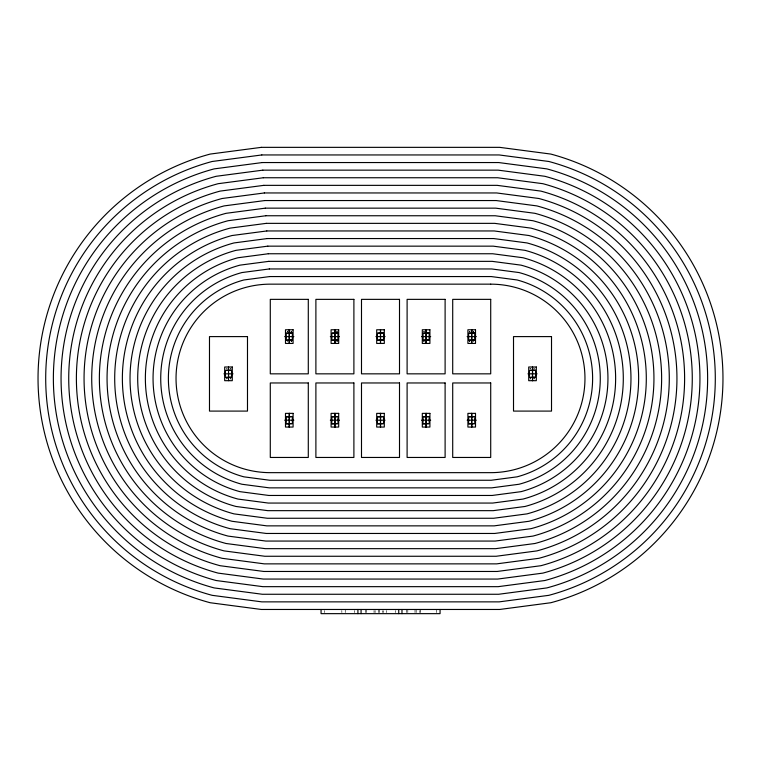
<?xml version="1.0" encoding="UTF-8"?>
<svg xmlns="http://www.w3.org/2000/svg" width="761" height="761" viewBox="0 0 761 761"><rect width="100%" height="100%" fill="white"/><g stroke="black" fill="none" stroke-linecap="round" stroke-linejoin="round"><path stroke-width="0.57" stroke-dasharray="3.81 2.85" d="M436.548 609.466L436.548 612.605M420.491 609.466L420.491 612.605M419.806 610.512L419.806 612.605M416.191 609.466L416.191 612.605M415.002 609.466L415.002 612.605M407.801 609.466L407.801 612.605M406.422 609.466L406.422 612.605M395.282 610.512L395.282 612.605M386.474 610.512L386.474 612.605M383.011 610.512L383.011 612.605L382.964 609.466M379.653 609.466L379.653 612.605M378.636 609.466L378.636 612.605M375.116 610.512L375.116 612.605M374.022 610.512L374.022 612.605M366.64 609.466L366.64 612.605M365.442 609.466L365.442 612.605M354.455 610.512L354.455 612.605M345.256 609.466L345.256 612.605M341.794 610.512L341.87 612.605M324.576 610.512L324.576 612.605M469.099 341.775A4.566 1.922 0 0 1 470.079 341.556M472.809 341.489A4.566 1.922 0 0 1 473.837 341.66M473.837 331.549A4.566 1.922 0 0 1 472.809 331.71M470.079 331.644A4.566 1.922 0 0 1 469.099 331.425M473.827 331.663A4.766 2.007 0 0 1 472.8 331.815M470.089 331.748A4.766 2.007 0 0 1 469.109 331.549M469.109 341.66A4.766 2.007 0 0 1 469.585 341.546M336.524 341.556A4.566 1.922 0 0 1 337.504 341.775M337.504 331.425A4.566 1.922 0 0 1 336.524 331.644M337.494 331.549A4.766 2.007 0 0 1 336.514 331.748M337.018 341.546A4.766 2.007 0 0 1 337.494 341.66M287.163 341.66A4.566 1.922 0 0 1 288.191 341.489M290.921 341.556A4.566 1.922 0 0 1 291.901 341.775M291.901 331.425A4.566 1.922 0 0 1 290.921 331.644M288.191 331.71A4.566 1.922 0 0 1 287.163 331.549M291.891 331.549A4.766 2.007 0 0 1 290.911 331.748M288.2 331.815A4.766 2.007 0 0 1 287.173 331.663M291.415 341.546A4.766 2.007 0 0 1 291.891 341.66M424.476 331.644A4.566 1.922 0 0 1 423.497 331.425M424.486 331.748A4.766 2.007 0 0 1 423.506 331.549M423.497 341.775A4.566 1.922 0 0 1 424.476 341.556M423.506 341.66A4.766 2.007 0 0 1 423.982 341.546M529.903 379.026A4.566 1.922 0 0 1 530.883 378.807M533.613 378.731A4.566 1.922 0 0 1 534.641 378.902M533.613 368.952A4.566 1.922 0 0 0 534.641 368.79A4.766 2.007 0 0 1 533.604 369.056M530.883 368.885A4.566 1.922 0 0 1 529.903 368.666M530.893 368.99A4.766 2.007 0 0 1 529.913 368.79M529.913 378.902A4.766 2.007 0 0 1 530.893 378.693M533.604 378.636A4.766 2.007 0 0 1 534.631 378.788M226.359 378.902A4.566 1.922 0 0 1 227.387 378.731M230.117 378.807A4.566 1.922 0 0 1 231.097 379.026M231.097 368.666A4.566 1.922 0 0 1 230.117 368.885M227.387 368.952A4.566 1.922 0 0 1 226.359 368.79A4.766 2.007 0 0 0 227.396 369.056M231.087 368.79A4.766 2.007 0 0 1 230.107 368.99M226.369 378.788A4.766 2.007 0 0 1 227.396 378.636M230.107 378.693A4.766 2.007 0 0 1 231.087 378.902"/><path stroke-width="1.14" d="M284.728 336.6L293.851 336.6M330.331 336.6L339.454 336.6M375.944 336.6L385.056 336.6M421.546 336.6L430.669 336.6M467.149 336.6L476.272 336.6M223.924 373.841L233.047 373.841M527.953 373.841L537.076 373.841M284.728 420.205L293.851 420.205M330.331 420.205L339.454 420.205M375.944 420.205L385.056 420.205M421.546 420.205L430.669 420.205M467.149 420.205L476.272 420.205M535.554 371.587L535.554 376.105M532.576 367.002L532.576 380.69M532.453 367.002L532.453 380.69M529.475 371.587L529.475 376.105M474.75 334.345L474.75 338.864M474.75 417.951L474.75 422.469M471.772 329.76L471.772 343.439M471.772 413.366L471.772 427.054M471.649 329.76L471.649 343.439M471.649 413.366L471.649 427.054M468.671 334.345L468.671 338.864M468.671 417.951L468.671 422.469M440.067 609.466L440.067 613.651L321.056 613.651L321.056 609.466M429.147 334.345L429.147 338.864M429.147 417.951L429.147 422.469M426.17 329.76L426.17 343.439M426.17 413.366L426.17 427.054M426.036 329.76L426.036 343.439M426.036 413.366L426.036 427.054M423.059 334.345L423.059 338.864M423.059 417.951L423.059 422.469M401.979 609.466L401.979 613.651M398.745 609.466L398.745 613.651M383.544 334.345L383.544 338.864M383.544 417.951L383.544 422.469M380.567 329.76L380.567 343.439M380.567 413.366L380.567 427.054M380.433 329.76L380.433 343.439M380.433 413.366L380.433 427.054M377.456 334.345L377.456 338.864M377.456 417.951L377.456 422.469M361.066 609.466L361.066 613.651M357.917 609.466L357.917 613.651M337.941 334.345L337.941 338.864M337.941 417.951L337.941 422.469M334.964 329.76L334.964 343.439M334.964 413.366L334.964 427.054M334.83 329.76L334.83 343.439M334.83 413.366L334.83 427.054M331.853 334.345L331.853 338.864M331.853 417.951L331.853 422.469M292.329 334.345L292.329 338.864M292.329 417.951L292.329 422.469M289.351 329.76L289.351 343.439M289.351 413.366L289.351 427.054M289.228 329.76L289.228 343.439M289.228 413.366L289.228 427.054M286.25 334.345L286.25 338.864M286.25 417.951L286.25 422.469M231.525 371.587L231.525 376.105M228.547 367.002L228.547 380.69M225.446 371.587L225.446 376.105M261.327 147.349L210.179 154.074A232.238 232.238 0 0 0 210.179 602.731L261.327 609.466L499.673 609.466L550.821 602.731A232.238 232.238 0 0 0 550.821 154.074L499.673 147.349L261.327 147.349M261.822 154.949L212.167 161.484A224.571 224.571 0 0 0 212.167 595.33L261.822 601.865L499.178 601.865L548.833 595.33A224.571 224.571 0 0 0 548.833 161.484L499.178 154.949L261.822 154.949M262.317 162.55L214.155 168.885A216.904 216.904 0 0 0 214.155 587.92L262.317 594.265L498.683 594.265L546.845 587.92A216.904 216.904 0 0 0 546.845 168.885L498.683 162.55L262.317 162.55M262.821 170.15L216.134 176.295A209.246 209.246 0 0 0 216.134 580.519L262.821 586.664L498.179 586.664L544.866 580.519A209.246 209.246 0 0 0 544.866 176.295L498.179 170.15L262.821 170.15M263.316 177.751L218.122 183.696A201.579 201.579 0 0 0 218.122 573.109L263.316 579.064L497.684 579.064L542.878 573.109A201.579 201.579 0 0 0 542.878 183.696L497.684 177.751L263.316 177.751M263.81 185.351L220.1 191.106A193.912 193.912 0 0 0 220.1 565.708L263.81 571.463L497.19 571.463L540.9 565.708A193.912 193.912 0 0 0 540.9 191.106L497.19 185.351L263.81 185.351M264.314 192.952L222.088 198.507A186.245 186.245 0 0 0 222.088 558.298L264.314 563.863L496.686 563.863L538.912 558.298A186.245 186.245 0 0 0 538.912 198.507L496.686 192.952L264.314 192.952M264.809 200.552L224.067 205.917A178.578 178.578 0 0 0 224.067 550.897L264.809 556.262L496.191 556.262L536.933 550.897A178.578 178.578 0 0 0 536.933 205.917L496.191 200.552L264.809 200.552M265.313 208.153L226.055 213.318A170.911 170.911 0 0 0 226.055 543.497L265.313 548.662L495.687 548.662L534.945 543.497A170.911 170.911 0 0 0 534.945 213.318L495.687 208.153L265.313 208.153M265.808 215.753L228.043 220.728A163.244 163.244 0 0 0 228.043 536.086L265.808 541.061L495.192 541.061L532.957 536.086A163.244 163.244 0 0 0 532.957 220.728L495.192 215.753L265.808 215.753M266.302 223.354L230.022 228.129A155.577 155.577 0 0 0 230.022 528.686L266.302 533.461L494.698 533.461L530.978 528.686A155.577 155.577 0 0 0 530.978 228.129L494.698 223.354L266.302 223.354M266.807 230.954L232.01 235.53A147.91 147.91 0 0 0 232.01 521.275L266.807 525.861L494.193 525.861L528.99 521.275A147.91 147.91 0 0 0 528.99 235.53L494.193 230.954L266.807 230.954M267.301 238.554L233.988 242.94A140.243 140.243 0 0 0 233.988 513.875L267.301 518.26L493.699 518.26L527.012 513.875A140.243 140.243 0 0 0 527.012 242.94L493.699 238.554L267.301 238.554M267.796 246.155L235.977 250.34A132.576 132.576 0 0 0 235.977 506.465L267.796 510.66L493.204 510.66L525.023 506.465A132.576 132.576 0 0 0 525.023 250.34L493.204 246.155L267.796 246.155M268.3 253.755L237.965 257.751A124.909 124.909 0 0 0 237.965 499.064L268.3 503.059L492.7 503.059L523.035 499.064A124.909 124.909 0 0 0 523.035 257.751L492.7 253.755L268.3 253.755M268.795 261.356L239.943 265.151A117.251 117.251 0 0 0 239.943 491.654L268.795 495.459L492.205 495.459L521.057 491.654A117.251 117.251 0 0 0 521.057 265.151L492.205 261.356L268.795 261.356M269.299 268.956L241.931 272.562A109.584 109.584 0 0 0 241.931 484.253L269.299 487.858L491.701 487.858L519.069 484.253A109.584 109.584 0 0 0 519.069 272.562L491.701 268.956L269.299 268.956M269.794 276.557L243.91 279.962A101.917 101.917 0 0 0 243.91 476.843L269.794 480.258L491.206 480.258L517.09 476.843A101.917 101.917 0 0 0 517.09 279.962L491.206 276.557L269.794 276.557M490.712 284.157L270.288 284.157A94.25 94.25 0 0 0 176.038 378.407A94.25 94.25 0 0 0 270.288 472.657L490.712 472.657A94.25 94.25 0 0 0 584.962 378.407A94.25 94.25 0 0 0 490.712 284.157M308.291 299.358L270.288 299.358L270.288 373.841L308.291 373.841L308.291 299.358M353.894 299.358L315.891 299.358L315.891 373.841L353.894 373.841L353.894 299.358M399.506 299.358L361.494 299.358L361.494 373.841L399.506 373.841L399.506 299.358M445.109 299.358L407.106 299.358L407.106 373.841L445.109 373.841L445.109 299.358M490.712 299.358L452.709 299.358L452.709 373.841L490.712 373.841L490.712 299.358M293.09 329.76L285.489 329.76L285.489 343.439L293.09 343.439L293.09 329.76M338.693 329.76L331.092 329.76L331.092 343.439L338.693 343.439L338.693 329.76M384.305 329.76L376.695 329.76L376.695 343.439L384.305 343.439L384.305 329.76M429.908 329.76L422.307 329.76L422.307 343.439L429.908 343.439L429.908 329.76M475.511 329.76L467.91 329.76L467.91 343.439L475.511 343.439L475.511 329.76M292.205 333.061L286.374 333.185L292.205 333.014M337.808 333.061L331.986 333.185L337.808 333.014M383.411 333.052L377.589 333.185L383.411 333.014M429.014 333.061L423.192 333.185L429.014 333.014M474.626 333.061L468.795 333.185L474.626 333.014M247.487 336.6L209.484 336.6L209.484 411.092L247.487 411.092L247.487 336.6M551.516 336.6L513.513 336.6L513.513 411.092L551.516 411.092L551.516 336.6M292.205 340.024L286.374 340.196L292.205 340.024M337.808 340.024L331.986 340.196L337.808 340.024M383.411 340.024L377.589 340.196L383.411 340.024M429.014 340.024L423.192 340.196L429.014 340.024M474.626 340.024L468.795 340.196L474.626 340.024M232.286 367.002L224.685 367.002L224.685 380.69L232.286 380.69L232.286 367.002M536.315 367.002L528.714 367.002L528.714 380.69L536.315 380.69L536.315 367.002M231.401 370.312L225.57 370.426L231.401 370.255M535.43 370.303L529.599 370.426L535.43 370.255M231.401 377.266L225.57 377.437L231.401 377.266M535.43 377.266L529.599 377.437L535.43 377.266M308.291 382.964L270.288 382.964L270.288 457.456L308.291 457.456L308.291 382.964M353.894 382.964L315.891 382.964L315.891 457.456L353.894 457.456L353.894 382.964M399.506 382.964L361.494 382.964L361.494 457.456L399.506 457.456L399.506 382.964M445.109 382.964L407.106 382.964L407.106 457.456L445.109 457.456L445.109 382.964M490.712 382.964L452.709 382.964L452.709 457.456L490.712 457.456L490.712 382.964M293.09 413.366L285.489 413.366L285.489 427.054L293.09 427.054L293.09 413.366M338.693 413.366L331.092 413.366L331.092 427.054L338.693 427.054L338.693 413.366M384.305 413.366L376.695 413.366L376.695 427.054L384.305 427.054L384.305 413.366M429.908 413.366L422.307 413.366L422.307 427.054L429.908 427.054L429.908 413.366M475.511 413.366L467.91 413.366L467.91 427.054L475.511 427.054L475.511 413.366M292.205 416.676L286.374 416.79L292.205 416.619M337.808 416.667L331.986 416.79L337.808 416.619M383.411 416.676L377.589 416.79L383.411 416.619M429.014 416.676L423.192 416.79L429.014 416.619M474.626 416.667L468.795 416.79L474.626 416.619M292.205 423.63L286.374 423.801L292.205 423.63M337.808 423.63L331.986 423.801L337.808 423.63M383.411 423.63L377.589 423.801L383.411 423.63M429.014 423.63L423.192 423.801L429.014 423.63M474.626 423.63L468.795 423.801L474.626 423.63"/></g></svg>
